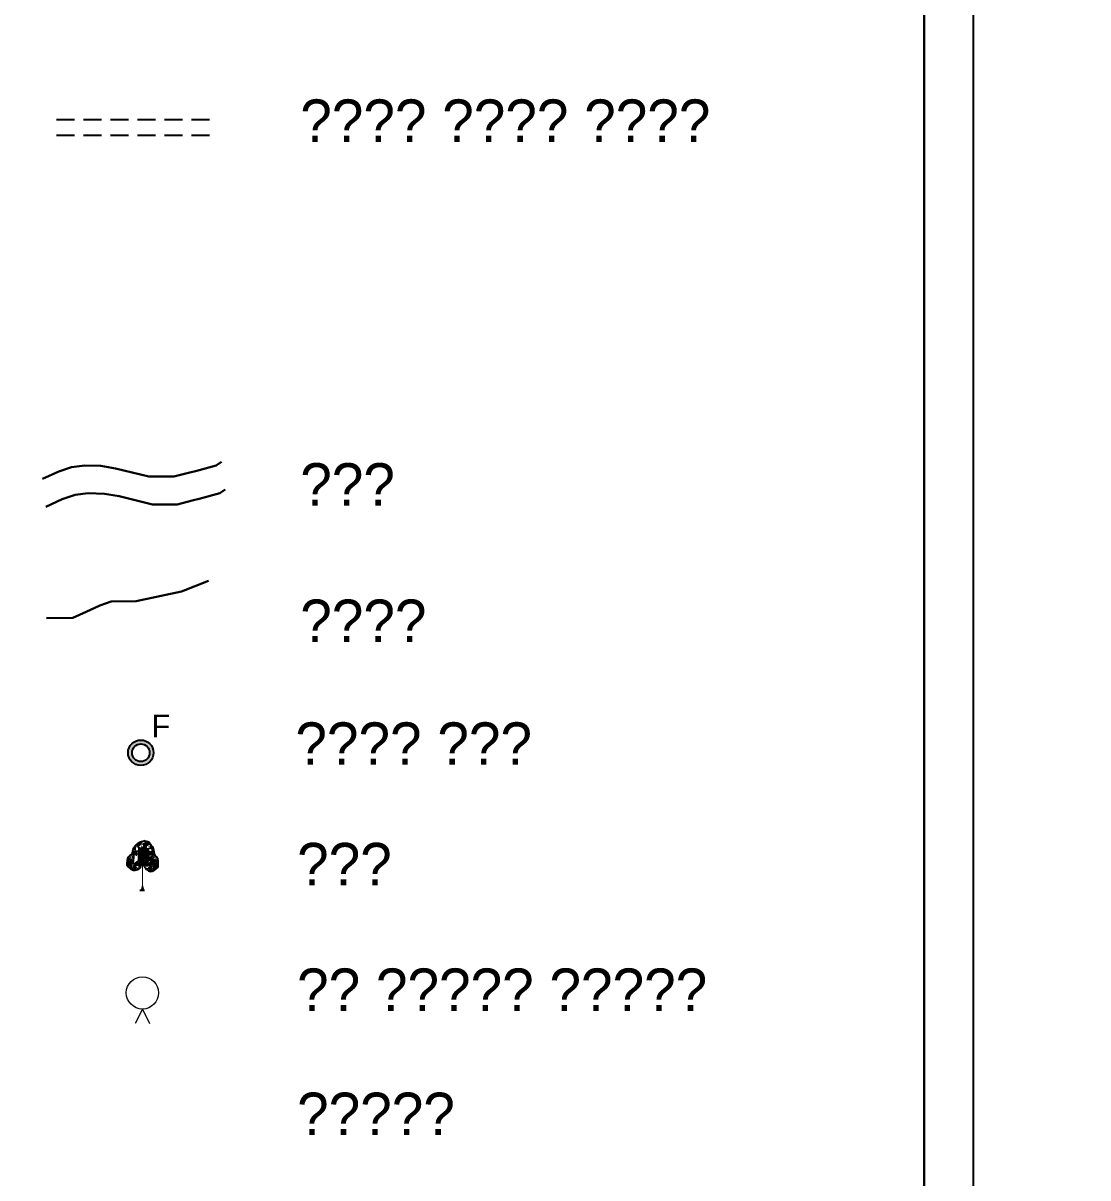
# Model space of a CAD drawing. Header units: millimetres. Extents: x -7906370 to 58235770, y -60992620 to 60.
# Drawn here: x 2437.7 to 2585.6, y -1977.2 to -1816.8 of the extents above; entities that cross this region are included whole.
import ezdxf

# ---------------------------------------------------------------- set-up
doc = ezdxf.new("R2010")
doc.units = ezdxf.units.MM
doc.linetypes.add('DASHED', pattern=[0.75, 0.5, -0.25])
for name, color, linetype in [('Image', 7, 'Continuous'), ('Legend', 250, 'Continuous'), ('Sym_F', 250, 'Continuous'), ('Sym_Tree', 92, 'Continuous')]:
    doc.layers.add(name, color=color, linetype=linetype)
doc.styles.add('MtXpl_Mangal', font='mangal.ttf')
doc.styles.get("Standard").update_dxf_attribs({"font": 'SakalBharati.ttf'})
picture_1 = doc.add_image_def('image2.jpg', size_in_pixel=(14352, 10750))
picture_2 = doc.add_image_def('image3.jpg', size_in_pixel=(14448, 10842))
picture_3 = doc.add_image_def('image4.jpg', size_in_pixel=(14330, 10848))
picture_4 = doc.add_image_def('image5.jpg', size_in_pixel=(14518, 11021))
picture_5 = doc.add_image_def('image6.jpg', size_in_pixel=(13892, 10901))

msp = doc.modelspace()

# ---------------------------------------------------------------- hatches: boundary and pattern name
at = {"layer": 'Sym_F'}
h = msp.add_hatch(color=256, dxfattribs=at)
h.paths.add_polyline_path([(2452.26, -1918.14, 1), (2455.8, -1918.14, 1)])
h.paths.add_polyline_path([(2455.25, -1918.14, -1), (2452.82, -1918.14, -1)], flags=16)

# ---------------------------------------------------------------- linework, layer by layer
at = {"color": 5, "lineweight": 20}
for q in [(2453.27, -1955.71), (2455.26, -1955.71)]:
    msp.add_line((2454.26, -1953.72), q, dxfattribs=at)
msp.add_ellipse((2454.26, -1951.48), major_axis=(2.24, 0), ratio=1, dxfattribs=at)
at = {"layer": 'Legend'}
msp.add_lwpolyline([(1492.17, -1667.39), (2569.66, -1667.39), (2569.66, -2383.52), (1492.17, -2383.52)], close=True, dxfattribs=at)
at = {"layer": 'Legend', "lineweight": 30}
msp.add_lwpolyline([(2448.03, -2376.7), (1498.98, -2376.7), (1498.98, -1674.2), (2448.03, -1674.2), (2562.84, -1674.2), (2562.84, -1717.73), (2562.84, -1753.18), (2562.84, -1770.71), (2562.84, -1778.14), (2562.84, -1790.29), (2562.84, -2238.9), (2562.84, -2300.09), (2562.84, -2341.2), (2562.84, -2376.7)], close=True, dxfattribs=at)
at = {"layer": 'Legend', "linetype": 'DASHED', "ltscale": 5, "flags": 128}
for points in [[(2463.57, -1830.25), (2441.91, -1830.25)], [(2463.57, -1832.45), (2441.91, -1832.45)]]:
    msp.add_lwpolyline(points, dxfattribs=at)
at = {"layer": 'Legend', "color": 5, "lineweight": 30}
for points in [[(2440.36, -1880.13), (2442.63, -1879.09), (2444.4, -1878.49), (2446.24, -1878.26), (2448.47, -1878.32), (2450.53, -1878.68), (2455.14, -1879.8), (2457.19, -1879.8), (2458.6, -1879.8), (2460.83, -1879.24), (2461.65, -1879.03), (2464.5, -1878.24), (2465.25, -1877.76)], [(2440.86, -1883.99), (2443.13, -1882.94), (2444.9, -1882.34), (2446.74, -1882.11), (2448.97, -1882.17), (2451.03, -1882.53), (2455.64, -1883.65), (2457.69, -1883.65), (2459.1, -1883.65), (2461.33, -1883.09), (2462.15, -1882.89), (2465, -1882.09), (2465.75, -1881.61)]]:
    msp.add_lwpolyline(points, dxfattribs=at)
at = {"layer": 'Legend', "lineweight": 30}
msp.add_lwpolyline([(2440.95, -1899.45), (2444.57, -1899.39), (2446.45, -1898.55), (2448.35, -1897.69), (2449.91, -1897.12), (2453.37, -1897.07), (2459.67, -1895.76), (2463.43, -1894.27)], dxfattribs=at)
at = {"layer": 'Sym_F'}
for major_axis in [(1.77, 0), (1.22, 0)]:
    msp.add_ellipse((2454.03, -1918.14), major_axis=major_axis, ratio=1, dxfattribs=at)
at = {"layer": 'Sym_Tree'}
for p, q in [((2454.5, -1930.42), (2454.27, -1930.45)), ((2453.9, -1937.21), (2454.56, -1937.22))]:
    msp.add_line(p, q, dxfattribs=at)
at = {"layer": 'Sym_Tree', "color": 82, "const_width": 0.8}
for points in [[(2453.95, -1933.89), (2454.05, -1931.28)], [(2454.04, -1933.91), (2454.14, -1931.29)], [(2454.38, -1933.52), (2454.49, -1930.9)], [(2454.72, -1933.96), (2454.82, -1931.34)], [(2453.29, -1933.29), (2453.63, -1933.78)], [(2453.81, -1933.41), (2454.15, -1933.89)], [(2455.64, -1933.52), (2455.14, -1933.85)], [(2455.26, -1933.31), (2455.6, -1933.8)]]:
    msp.add_lwpolyline(points, dxfattribs=at)
at = {"layer": 'Sym_Tree', "color": 34}
msp.add_lwpolyline([(2454.27, -1937.21, 0.48, 0.16, 0), (2454.27, -1936.56, 0.16, 0.16, 0), (2454.27, -1933.87, 0.16, 0.16, 0)], format="xyseb", dxfattribs=at)
at = {"layer": 'Sym_Tree', "color": 82}
msp.add_open_spline([(2454.05, -1933.99), (2453.9, -1934.15), (2453.66, -1934.4), (2453.22, -1934.5), (2452.83, -1934.48), (2452.49, -1934.14), (2452.02, -1933.74), (2452.23, -1933.14), (2452.24, -1932.54), (2452.93, -1932.2), (2452.95, -1931.37), (2453.47, -1930.84), (2453.89, -1930.48), (2454.17, -1930.45), (2454.27, -1930.45)], degree=3, knots=[0, 0, 0, 0, 0.357151, 0.545743, 0.741494, 0.970117, 1.319935, 1.641608, 1.935314, 2.250626, 2.755061, 3.137005, 3.457298, 3.618487, 3.618487, 3.618487, 3.618487], dxfattribs=at)
at = {"layer": 'Sym_Tree', "color": 82, "start_tangent": (2454.269319, -1937.214986), "end_tangent": (2454.269319, -1937.214986)}
msp.add_spline([(2454.5, -1933.99), (2454.94, -1934.46), (2455.26, -1934.59), (2455.61, -1934.59), (2455.97, -1934.39), (2456.43, -1933.94), (2456.44, -1933.36), (2456.38, -1932.83), (2456.02, -1932.39), (2455.8, -1931.5), (2455.44, -1930.92), (2455.01, -1930.53), (2454.5, -1930.42)], degree=3, dxfattribs=at)
at = {"layer": 'Sym_Tree', "color": 82}
for points in [[(2454.27, -1930.45), (2453.56, -1930.79), (2453.26, -1931.05), (2453.09, -1931.33)], [(2453.29, -1931.1), (2453.35, -1931.05), (2454.27, -1930.45), (2454.07, -1930.47)], [(2454.73, -1930.45), (2454.14, -1930.83), (2453.67, -1930.84), (2454.27, -1930.45)], [(2453.67, -1930.84), (2454.27, -1930.45), (2454.48, -1930.45), (2454.35, -1930.59)], [(2454.27, -1930.45), (2454.07, -1930.47), (2453.88, -1930.53), (2453.71, -1930.65)], [(2453.81, -1931.05), (2454.09, -1930.82), (2454.73, -1930.45), (2454.9, -1931.33)], [(2454.73, -1930.45), (2454.9, -1931.33), (2454.15, -1931.31), (2454.13, -1930.85)], [(2454.27, -1930.45), (2454.5, -1930.42), (2454.73, -1930.45), (2454.14, -1930.83)], [(2454.48, -1930.45), (2454.35, -1930.59), (2454.21, -1930.63), (2454.32, -1930.52)], [(2454.21, -1930.63), (2454.23, -1930.57), (2454.32, -1930.52), (2454.27, -1930.45)], [(2454.32, -1930.52), (2454.27, -1930.45), (2454.48, -1930.45), (2454.32, -1930.52)], [(2454.48, -1930.45), (2454.32, -1930.52), (2454.5, -1930.42), (2454.73, -1930.45)], [(2455.56, -1931.16), (2455.32, -1930.9), (2454.73, -1930.45), (2454.45, -1931.3)], [(2454.73, -1930.45), (2454.45, -1931.3), (2455.19, -1931.38), (2455.28, -1930.92)], [(2454.5, -1930.42), (2454.73, -1930.45), (2455, -1930.54), (2454.92, -1930.49)], [(2454.73, -1930.45), (2455.4, -1930.88), (2455.66, -1931.17), (2455.79, -1931.47)], [(2455.62, -1931.22), (2455.56, -1931.16), (2454.73, -1930.45), (2454.92, -1930.49)], [(2454.73, -1930.45), (2454.92, -1930.49), (2455.11, -1930.58), (2455.26, -1930.72)], [(2452.71, -1932.26), (2452.85, -1932.17), (2452.95, -1931.87), (2452.92, -1931.87)], [(2453.16, -1931.67), (2452.95, -1931.87), (2453.01, -1932.3), (2452.85, -1932.32)], [(2452.95, -1931.87), (2452.92, -1931.87), (2452.89, -1931.96), (2452.86, -1932.02)], [(2452.86, -1932.14), (2452.88, -1932.21), (2452.95, -1931.87), (2453, -1932.05)], [(2452.89, -1931.96), (2452.86, -1932.02), (2452.86, -1932.14), (2452.88, -1932.21)], [(2452.87, -1932.09), (2452.88, -1932.21), (2453.04, -1931.62), (2453.06, -1931.56)], [(2452.89, -1931.96), (2452.95, -1931.87), (2452.87, -1932.09), (2452.88, -1932.21)], [(2452.95, -1931.87), (2453, -1932.05), (2452.89, -1931.96), (2452.95, -1931.87)], [(2452.98, -1931.7), (2452.92, -1931.87), (2453.16, -1931.35), (2453.13, -1931.34)], [(2453.03, -1931.47), (2452.98, -1931.63), (2452.98, -1931.7), (2452.92, -1931.87)], [(2453.01, -1931.61), (2453.03, -1931.57), (2452.92, -1931.87), (2452.95, -1931.87)], [(2452.97, -1931.79), (2452.92, -1931.87), (2452.98, -1931.63), (2453.04, -1931.62)], [(2452.96, -1931.82), (2452.99, -1931.72), (2452.97, -1931.79), (2452.92, -1931.87)], [(2452.92, -1931.87), (2452.95, -1931.87), (2452.97, -1931.81), (2452.97, -1931.79)], [(2453.26, -1931.05), (2453.09, -1931.33), (2453.01, -1931.61), (2452.95, -1931.87)], [(2453.38, -1931.45), (2453.13, -1931.34), (2453.16, -1931.67), (2452.95, -1931.87)], [(2453.01, -1931.61), (2452.95, -1931.87), (2453.32, -1931.73), (2453.38, -1931.45)], [(2453, -1931.64), (2453.03, -1931.47), (2452.96, -1931.82), (2452.99, -1931.72)], [(2452.97, -1931.81), (2452.97, -1931.79), (2452.99, -1931.72), (2453.03, -1931.57)], [(2452.98, -1931.63), (2453.04, -1931.62), (2453.03, -1931.47), (2452.98, -1931.63)], [(2453.03, -1931.46), (2453.09, -1931.33), (2453, -1931.64), (2453.03, -1931.47)], [(2453.04, -1931.62), (2453.06, -1931.56), (2453.01, -1931.61), (2453.03, -1931.57)], [(2453.01, -1932.3), (2453.55, -1932.25), (2453.16, -1931.67), (2453.4, -1932.04)], [(2453.16, -1931.67), (2453.4, -1932.04), (2453.55, -1932.25), (2453.01, -1932.3)], [(2453.62, -1931.89), (2453.55, -1932.25), (2453.01, -1932.3), (2453.55, -1932.25)], [(2453.38, -1931.45), (2453.23, -1931.12), (2453.09, -1931.33), (2453.03, -1931.57)], [(2453.09, -1931.33), (2453.03, -1931.57), (2453.16, -1931.67), (2453.38, -1931.45)], [(2453.03, -1931.57), (2453.07, -1931.41), (2453.09, -1931.33), (2453.07, -1931.41)], [(2453.09, -1931.33), (2453.07, -1931.41), (2453.03, -1931.46), (2453.09, -1931.33)], [(2453.03, -1931.46), (2453.03, -1931.46), (2453.03, -1931.57), (2453.07, -1931.41)], [(2453.16, -1931.35), (2453.13, -1931.34), (2453.42, -1930.95), (2453.56, -1930.79)], [(2453.16, -1931.67), (2453.38, -1931.45), (2453.38, -1931.45), (2453.13, -1931.34)], [(2453.68, -1931.69), (2454.04, -1931.69), (2453.62, -1931.89), (2453.16, -1931.67)], [(2453.62, -1931.89), (2453.16, -1931.67), (2453.62, -1931.89), (2453.55, -1932.25)], [(2453.32, -1931.73), (2453.38, -1931.45), (2453.38, -1931.45), (2453.23, -1931.12)], [(2453.35, -1931.05), (2453.32, -1931.01), (2453.24, -1931.16), (2453.26, -1931.2)], [(2453.24, -1931.16), (2453.26, -1931.2), (2453.29, -1931.1), (2453.35, -1931.05)], [(2453.42, -1930.95), (2453.56, -1930.79), (2453.26, -1931.05), (2453.42, -1930.95)], [(2453.38, -1931.45), (2453.26, -1931.2), (2453.33, -1931.05), (2453.67, -1930.85)], [(2453.26, -1931.05), (2453.42, -1930.95), (2453.35, -1931.05), (2453.32, -1931.01)], [(2453.34, -1931.13), (2453.28, -1931.15), (2453.26, -1931.2), (2453.34, -1931.13)], [(2453.26, -1931.2), (2453.34, -1931.13), (2454.12, -1931.48), (2454.39, -1931.6)], [(2453.34, -1931.13), (2453.34, -1931.08), (2453.34, -1931.13), (2453.28, -1931.15)], [(2453.3, -1932.34), (2453.78, -1932.34), (2454.32, -1931.97), (2454.42, -1931.61)], [(2453.33, -1931.05), (2453.67, -1930.85), (2453.7, -1931.31), (2453.34, -1931.13)], [(2453.6, -1930.89), (2453.67, -1930.85), (2453.34, -1931.13), (2453.34, -1931.08)], [(2453.7, -1931.31), (2453.34, -1931.13), (2453.35, -1931.22), (2453.7, -1931.31)], [(2453.35, -1931.22), (2453.7, -1931.31), (2453.67, -1930.85), (2454.4, -1930.55)], [(2453.63, -1930.82), (2453.44, -1930.94), (2453.35, -1931.05), (2453.63, -1930.82)], [(2453.67, -1930.85), (2453.44, -1930.94), (2453.39, -1931.09), (2453.44, -1931.12)], [(2453.39, -1931.09), (2453.44, -1931.12), (2453.6, -1930.89), (2453.67, -1930.85)], [(2453.67, -1930.85), (2454.4, -1930.55), (2453.67, -1930.85), (2453.44, -1930.94)], [(2453.56, -1930.79), (2453.85, -1930.65), (2453.63, -1930.82), (2453.44, -1930.94)], [(2453.85, -1930.65), (2453.89, -1930.53), (2453.71, -1930.65), (2453.56, -1930.79)], [(2453.71, -1930.65), (2453.56, -1930.79), (2453.85, -1930.65), (2453.74, -1930.65)], [(2453.85, -1930.65), (2453.74, -1930.65), (2453.56, -1930.79), (2453.85, -1930.65)], [(2453.68, -1931.69), (2453.62, -1931.89), (2453.62, -1931.89), (2453.68, -1931.69)], [(2454.12, -1931.48), (2454.39, -1931.6), (2453.68, -1931.69), (2454.04, -1931.69)], [(2453.88, -1930.53), (2453.71, -1930.65), (2453.99, -1930.51), (2454.07, -1930.47)], [(2454.04, -1930.5), (2453.99, -1930.51), (2453.71, -1930.65), (2453.85, -1930.65)], [(2454.04, -1930.5), (2453.85, -1930.65), (2453.87, -1930.58), (2453.71, -1930.65)], [(2453.71, -1930.65), (2453.85, -1930.65), (2453.97, -1930.53), (2453.99, -1930.51)], [(2453.87, -1930.58), (2453.71, -1930.65), (2453.85, -1930.65), (2453.89, -1930.53)], [(2454.9, -1931.33), (2454.15, -1931.31), (2453.83, -1931.45), (2453.72, -1931.2)], [(2454.07, -1931.89), (2454.13, -1931.69), (2454.88, -1933.08), (2453.79, -1933.12)], [(2454.13, -1930.89), (2454.14, -1930.83), (2453.81, -1931.05), (2454.09, -1930.82)], [(2453.97, -1930.53), (2453.97, -1930.53), (2454.04, -1930.5), (2453.85, -1930.65)], [(2453.97, -1930.53), (2453.99, -1930.51), (2453.87, -1930.54), (2453.85, -1930.65)], [(2453.87, -1930.54), (2453.85, -1930.65), (2453.99, -1930.51), (2453.95, -1930.53)], [(2453.99, -1930.51), (2454.07, -1930.47), (2453.87, -1930.54), (2454.07, -1930.47)], [(2453.87, -1930.54), (2454.07, -1930.47), (2454.04, -1930.5), (2453.99, -1930.51)], [(2453.99, -1930.51), (2453.95, -1930.53), (2453.97, -1930.53)], [(2454.9, -1931.33), (2454.15, -1931.31), (2454.13, -1931.69), (2454.07, -1931.89)], [(2455.1, -1930.58), (2454.92, -1930.49), (2454.13, -1930.85), (2454.13, -1930.89)], [(2454.13, -1930.85), (2454.13, -1930.89), (2454.14, -1930.83)], [(2454.14, -1930.83), (2454.14, -1930.83), (2454.13, -1930.89), (2454.14, -1930.83)], [(2454.15, -1931.31), (2454.13, -1930.85), (2454.9, -1931.33), (2454.15, -1931.31)], [(2454.78, -1931.97), (2454.88, -1931.61), (2454.9, -1931.33), (2454.15, -1931.31)], [(2454.21, -1930.63), (2454.32, -1930.52), (2454.35, -1930.59), (2454.21, -1930.63)], [(2454.35, -1930.59), (2454.21, -1930.63), (2454.23, -1930.57), (2454.32, -1930.52)], [(2455.19, -1931.96), (2455.16, -1931.76), (2454.24, -1933.04), (2455.32, -1933.22)], [(2454.48, -1931.95), (2454.43, -1931.58), (2454.45, -1931.3), (2455.19, -1931.38)], [(2455.46, -1932.45), (2454.98, -1932.38), (2454.48, -1931.95), (2454.43, -1931.58)], [(2455.19, -1931.38), (2455.28, -1930.92), (2454.45, -1931.3), (2455.19, -1931.38)], [(2454.45, -1931.3), (2455.19, -1931.38), (2455.16, -1931.76), (2455.19, -1931.96)], [(2454.45, -1931.3), (2455.19, -1931.38), (2455.49, -1931.56), (2455.64, -1931.32)], [(2455.64, -1931.32), (2455.57, -1931.24), (2454.75, -1931.5), (2454.46, -1931.57)], [(2454.75, -1931.5), (2454.46, -1931.57), (2455.16, -1931.76), (2454.8, -1931.71)], [(2454.55, -1930.54), (2454.47, -1930.49), (2454.66, -1930.59), (2454.47, -1930.49)], [(2454.66, -1930.59), (2454.47, -1930.49), (2454.5, -1930.53), (2454.55, -1930.54)], [(2454.55, -1930.55), (2454.59, -1930.57), (2454.57, -1930.57)], [(2455.54, -1931.33), (2455.19, -1931.38), (2455.28, -1930.92), (2454.59, -1930.53)], [(2455.28, -1930.92), (2454.59, -1930.53), (2455.28, -1930.92), (2455.49, -1931.04)], [(2455.16, -1931.76), (2454.8, -1931.71), (2455.19, -1931.96), (2455.68, -1931.8)], [(2455.11, -1930.58), (2455.26, -1930.72), (2455, -1930.54), (2454.92, -1930.49)], [(2454.96, -1930.53), (2455, -1930.54), (2455.26, -1930.72), (2455.12, -1930.7)], [(2455.02, -1930.57), (2455.02, -1930.57), (2454.96, -1930.53), (2455.12, -1930.7)], [(2454.96, -1930.53), (2455.12, -1930.7), (2455.12, -1930.63), (2455.26, -1930.72)], [(2455.26, -1930.72), (2455.12, -1930.7), (2455.02, -1930.57), (2455.01, -1930.55)], [(2455.02, -1930.57), (2455.01, -1930.55), (2455.12, -1930.59), (2455.12, -1930.7)], [(2455.12, -1930.59), (2455.12, -1930.7), (2455.01, -1930.55), (2455.04, -1930.57)], [(2455.12, -1930.63), (2455.26, -1930.72), (2455.12, -1930.7), (2455.1, -1930.58)], [(2455.12, -1930.7), (2455.1, -1930.58), (2455.26, -1930.72), (2455.4, -1930.88)], [(2455.26, -1930.72), (2455.4, -1930.88), (2455.12, -1930.7), (2455.24, -1930.71)], [(2455.12, -1930.7), (2455.24, -1930.71), (2455.4, -1930.88), (2455.12, -1930.7)], [(2455.4, -1930.88), (2455.12, -1930.7), (2455.32, -1930.9), (2455.49, -1931.04)], [(2455.16, -1931.76), (2455.19, -1931.96), (2455.19, -1931.96), (2455.16, -1931.76)], [(2455.58, -1931.17), (2455.28, -1930.92), (2455.19, -1931.38), (2455.57, -1931.24)], [(2455.19, -1931.38), (2455.57, -1931.24), (2455.54, -1931.33), (2455.19, -1931.38)], [(2455.19, -1931.96), (2455.68, -1931.8), (2455.19, -1931.96), (2455.22, -1932.33)], [(2455.19, -1931.96), (2455.22, -1932.33), (2455.74, -1932.44), (2455.22, -1932.33)], [(2455.74, -1932.44), (2455.22, -1932.33), (2455.68, -1931.8), (2455.39, -1932.13)], [(2455.68, -1931.8), (2455.39, -1932.13), (2455.22, -1932.33), (2455.74, -1932.44)], [(2455.49, -1931.56), (2455.64, -1931.32), (2455.58, -1931.17), (2455.28, -1930.92)], [(2455.28, -1930.92), (2455.49, -1931.04), (2455.52, -1931.2), (2455.47, -1931.22)], [(2455.52, -1931.2), (2455.47, -1931.22), (2455.34, -1930.97), (2455.28, -1930.92)], [(2455.34, -1930.97), (2455.28, -1930.92), (2455.57, -1931.24), (2455.58, -1931.19)], [(2455.32, -1930.9), (2455.49, -1931.04), (2455.56, -1931.16), (2455.32, -1930.9)], [(2455.33, -1931.47), (2455.34, -1931.56), (2455.37, -1931.62), (2455.33, -1931.47)], [(2455.71, -1931.49), (2455.75, -1931.48), (2455.52, -1931.06), (2455.4, -1930.88)], [(2455.52, -1931.06), (2455.4, -1930.88), (2455.66, -1931.17), (2455.52, -1931.06)], [(2455.51, -1931.84), (2455.49, -1931.56), (2455.49, -1931.56), (2455.68, -1931.25)], [(2455.49, -1931.56), (2455.68, -1931.25), (2455.79, -1931.47), (2455.82, -1931.72)], [(2455.79, -1931.47), (2455.82, -1931.72), (2455.68, -1931.8), (2455.49, -1931.56)], [(2455.68, -1931.8), (2455.49, -1931.56), (2455.49, -1931.56), (2455.75, -1931.48)], [(2455.49, -1931.56), (2455.75, -1931.48), (2455.68, -1931.8), (2455.86, -1932.03)], [(2455.83, -1931.76), (2455.86, -1932.03), (2455.51, -1931.84), (2455.49, -1931.56)], [(2455.66, -1931.17), (2455.52, -1931.06), (2455.56, -1931.16), (2455.6, -1931.13)], [(2455.56, -1931.16), (2455.6, -1931.13), (2455.66, -1931.28), (2455.64, -1931.32)], [(2455.66, -1931.28), (2455.64, -1931.32), (2455.62, -1931.22), (2455.56, -1931.16)], [(2455.57, -1931.24), (2455.58, -1931.19), (2455.57, -1931.24), (2455.63, -1931.28)], [(2455.57, -1931.24), (2455.63, -1931.28), (2455.64, -1931.32), (2455.57, -1931.24)], [(2455.66, -1931.17), (2455.79, -1931.47), (2455.83, -1931.76), (2455.86, -1932.03)], [(2455.68, -1931.8), (2455.86, -1932.03), (2455.74, -1932.44), (2455.9, -1932.48)], [(2455.85, -1931.86), (2455.89, -1932.03), (2455.71, -1931.49), (2455.75, -1931.48)], [(2455.82, -1931.72), (2455.8, -1931.56), (2455.79, -1931.47), (2455.8, -1931.56)], [(2455.83, -1931.62), (2455.79, -1931.47), (2455.84, -1931.79), (2455.83, -1931.62)], [(2455.91, -1932.25), (2455.89, -1932.37), (2455.8, -1931.77), (2455.79, -1931.71)], [(2455.8, -1931.77), (2455.79, -1931.71), (2455.83, -1931.76), (2455.82, -1931.72)], [(2455.92, -1932.3), (2455.89, -1932.37), (2455.86, -1932.03), (2455.79, -1932.2)], [(2455.86, -1932.03), (2455.79, -1932.2), (2455.9, -1932.13), (2455.86, -1932.03)], [(2455.83, -1931.62), (2455.83, -1931.62), (2455.82, -1931.72), (2455.8, -1931.56)], [(2455.86, -1931.78), (2455.8, -1931.77), (2455.83, -1931.62), (2455.86, -1931.78)], [(2455.84, -1931.95), (2455.89, -1932.03), (2455.86, -1931.78), (2455.8, -1931.77)], [(2455.83, -1931.76), (2455.82, -1931.72), (2455.89, -1932.03), (2455.86, -1932.03)], [(2455.85, -1931.96), (2455.84, -1931.95), (2455.84, -1931.88), (2455.82, -1931.72)], [(2455.84, -1931.79), (2455.83, -1931.62), (2455.86, -1931.97), (2455.84, -1931.88)], [(2455.83, -1931.62), (2455.86, -1931.78), (2455.85, -1931.86), (2455.89, -1932.03)], [(2455.86, -1931.97), (2455.84, -1931.88), (2455.84, -1931.95), (2455.89, -1932.03)], [(2455.89, -1932.03), (2455.86, -1932.03), (2455.85, -1931.96), (2455.84, -1931.95)], [(2456.05, -1932.44), (2455.92, -1932.34), (2455.86, -1932.03), (2455.89, -1932.03)], [(2455.86, -1932.03), (2455.89, -1932.03), (2455.9, -1932.13), (2455.93, -1932.18)], [(2455.9, -1932.13), (2455.86, -1932.03), (2455.91, -1932.25), (2455.89, -1932.37)], [(2452.39, -1932.75), (2452.23, -1932.96), (2452.13, -1933.55), (2452.96, -1933.62)], [(2452.19, -1933.37), (2452.13, -1933.55), (2452.23, -1932.96), (2452.16, -1933.36)], [(2452.19, -1933.37), (2452.19, -1933.37), (2452.19, -1933.37), (2452.13, -1933.55)], [(2452.13, -1933.55), (2452.96, -1933.62), (2452.93, -1934.46), (2452.75, -1934.37)], [(2452.26, -1933.93), (2452.16, -1933.75), (2452.13, -1933.55), (2452.77, -1934.29)], [(2452.13, -1933.55), (2452.77, -1934.29), (2452.76, -1934.33), (2452.55, -1934.16)], [(2452.61, -1934.14), (2452.55, -1934.16), (2452.13, -1933.55), (2452.61, -1934.14)], [(2452.13, -1933.55), (2452.61, -1934.14), (2452.61, -1934.14), (2452.16, -1933.75)], [(2452.29, -1933.96), (2452.16, -1933.75), (2452.16, -1933.76), (2452.13, -1933.55)], [(2452.16, -1933.76), (2452.13, -1933.55), (2452.16, -1933.74), (2452.21, -1933.8)], [(2452.16, -1933.74), (2452.21, -1933.8), (2452.23, -1932.96), (2452.3, -1933.02)], [(2452.23, -1932.96), (2452.16, -1933.36), (2452.3, -1933.02), (2452.31, -1933)], [(2452.23, -1932.96), (2452.3, -1933.02), (2452.19, -1933.37)], [(2452.35, -1932.57), (2452.28, -1932.7), (2452.25, -1932.86), (2452.23, -1932.96)], [(2452.53, -1932.58), (2452.55, -1933.18), (2452.23, -1932.94), (2452.55, -1933.18)], [(2452.25, -1932.86), (2452.23, -1932.96), (2452.41, -1933.03), (2452.6, -1932.67)], [(2452.23, -1932.94), (2452.55, -1933.18), (2452.72, -1932.75), (2452.6, -1932.67)], [(2452.35, -1932.78), (2452.35, -1932.78), (2452.39, -1932.75), (2452.23, -1932.96)], [(2452.29, -1932.81), (2452.26, -1932.83), (2452.25, -1932.86), (2452.34, -1932.76)], [(2452.25, -1932.86), (2452.34, -1932.76), (2452.34, -1932.76)], [(2452.35, -1932.78), (2452.26, -1932.83), (2452.32, -1932.8), (2452.31, -1932.68)], [(2452.32, -1932.8), (2452.31, -1932.68), (2452.29, -1932.81), (2452.26, -1932.83)], [(2452.28, -1932.89), (2452.28, -1932.89), (2452.35, -1932.78), (2452.26, -1932.83)], [(2452.59, -1932.5), (2452.52, -1932.51), (2452.35, -1932.57), (2452.28, -1932.7)], [(2452.51, -1932.61), (2452.42, -1932.59), (2452.31, -1932.68), (2452.28, -1932.89)], [(2452.31, -1932.68), (2452.28, -1932.89), (2452.37, -1932.76), (2452.39, -1932.65)], [(2452.37, -1932.83), (2452.37, -1932.76), (2452.28, -1932.89)], [(2452.34, -1933.06), (2452.37, -1932.99), (2452.29, -1933.96), (2452.44, -1934.04)], [(2452.33, -1932.94), (2452.71, -1932.85), (2452.34, -1932.9), (2452.3, -1933.02)], [(2452.34, -1932.9), (2452.3, -1933.02), (2452.34, -1933.22), (2452.42, -1933.08)], [(2452.3, -1933.02), (2452.31, -1933), (2452.96, -1933.62), (2452.8, -1933.48)], [(2452.39, -1932.65), (2452.42, -1932.59), (2452.31, -1932.68), (2452.35, -1932.57)], [(2452.31, -1932.68), (2452.35, -1932.57), (2452.37, -1932.83), (2452.37, -1932.76)], [(2452.42, -1933.08), (2452.43, -1933.14), (2452.33, -1932.94), (2452.71, -1932.85)], [(2452.34, -1932.76), (2452.34, -1932.76), (2452.35, -1932.78)], [(2452.34, -1933.22), (2452.42, -1933.08), (2452.34, -1933.06), (2452.37, -1932.99)], [(2452.46, -1932.6), (2453.03, -1932.41), (2452.35, -1932.57), (2452.42, -1932.51)], [(2452.35, -1932.57), (2452.42, -1932.51), (2452.46, -1932.47), (2452.53, -1932.41)], [(2452.5, -1932.64), (2452.37, -1932.76), (2452.57, -1932.61), (2452.53, -1932.58)], [(2452.37, -1932.76), (2452.39, -1932.65), (2452.51, -1932.61)], [(2452.41, -1933.03), (2452.6, -1932.67), (2452.5, -1932.64), (2452.37, -1932.76)], [(2452.51, -1932.61), (2452.51, -1932.61), (2452.39, -1932.65), (2452.42, -1932.59)], [(2452.55, -1933.18), (2452.55, -1933.18), (2452.48, -1933.4), (2452.41, -1933.03)], [(2452.48, -1933.4), (2452.41, -1933.03), (2452.8, -1933.48), (2452.54, -1933.22)], [(2452.53, -1932.41), (2452.46, -1932.47), (2452.42, -1932.51), (2452.5, -1932.49)], [(2452.42, -1932.51), (2452.5, -1932.49), (2452.52, -1932.51), (2452.59, -1932.5)], [(2452.55, -1932.6), (2452.61, -1932.56), (2452.51, -1932.61), (2452.42, -1932.59)], [(2452.57, -1933.2), (2452.43, -1933.14), (2452.42, -1933.08), (2452.43, -1933.14)], [(2452.54, -1933.22), (2452.61, -1933.25), (2452.57, -1933.2), (2452.43, -1933.14)], [(2452.46, -1932.47), (2452.53, -1932.41), (2452.58, -1932.36), (2452.61, -1932.48)], [(2452.58, -1932.36), (2452.61, -1932.48), (2452.52, -1932.51), (2452.46, -1932.47)], [(2452.57, -1932.61), (2452.53, -1932.58), (2452.46, -1932.6), (2453.03, -1932.41)], [(2452.52, -1932.51), (2452.46, -1932.47), (2452.53, -1932.41), (2452.54, -1932.47)], [(2452.46, -1932.47), (2452.52, -1932.47), (2452.53, -1932.41), (2452.46, -1932.47)], [(2452.52, -1932.47), (2452.52, -1932.47), (2452.46, -1932.47), (2452.52, -1932.47)], [(2452.56, -1932.43), (2452.5, -1932.49), (2452.71, -1932.26)], [(2452.61, -1932.48), (2452.52, -1932.47), (2452.56, -1932.43), (2452.5, -1932.49)], [(2452.53, -1932.41), (2452.56, -1932.43), (2452.52, -1932.47)], [(2452.52, -1932.51), (2452.59, -1932.5), (2452.61, -1932.48), (2452.52, -1932.47)], [(2452.59, -1932.5), (2452.59, -1932.5), (2452.59, -1932.5), (2452.52, -1932.51)], [(2452.53, -1932.41), (2452.54, -1932.47), (2452.53, -1932.41), (2452.56, -1932.43)], [(2452.72, -1932.75), (2452.62, -1932.55), (2452.53, -1932.58), (2452.55, -1933.18)], [(2452.62, -1932.55), (2452.62, -1932.66), (2452.53, -1932.58), (2452.62, -1932.55)], [(2452.53, -1932.58), (2452.62, -1932.55), (2452.61, -1932.65), (2452.53, -1932.61)], [(2452.61, -1932.65), (2452.53, -1932.61), (2452.61, -1932.65), (2452.62, -1932.56)], [(2452.68, -1932.84), (2452.59, -1932.8), (2452.68, -1932.84), (2452.54, -1932.79)], [(2452.68, -1932.84), (2452.54, -1932.79), (2452.68, -1932.84), (2452.55, -1933.18)], [(2452.86, -1933.04), (2452.64, -1933.26), (2452.54, -1933.22), (2452.61, -1933.25)], [(2452.8, -1933.48), (2452.54, -1933.22), (2452.55, -1933.18), (2452.81, -1933.34)], [(2453.21, -1932.32), (2453.09, -1933.52), (2452.55, -1933.18), (2452.83, -1932.6)], [(2453.09, -1933.52), (2452.55, -1933.18), (2452.59, -1932.5), (2452.84, -1932.45)], [(2452.61, -1932.65), (2452.62, -1932.56), (2452.55, -1932.6), (2452.61, -1932.56)], [(2452.55, -1933.18), (2452.83, -1932.6), (2452.79, -1933.42), (2452.79, -1933.74)], [(2452.68, -1932.84), (2452.55, -1933.18), (2452.61, -1932.67), (2452.72, -1932.75)], [(2452.72, -1932.75), (2452.78, -1932.88), (2452.55, -1933.18), (2452.71, -1932.85)], [(2452.55, -1933.18), (2452.71, -1932.85), (2452.68, -1932.84), (2452.59, -1932.8)], [(2452.96, -1933.62), (2452.8, -1933.48), (2453.07, -1933.04), (2452.55, -1933.18)], [(2453.07, -1933.04), (2452.55, -1933.18), (2452.55, -1933.18)], [(2452.55, -1933.18), (2452.55, -1933.18), (2452.86, -1933.04), (2452.64, -1933.26)], [(2452.55, -1933.18), (2452.81, -1933.34), (2452.55, -1933.18), (2452.71, -1933.17)], [(2452.55, -1933.18), (2452.71, -1933.17), (2452.55, -1933.18)], [(2453.09, -1933.52), (2452.79, -1933.42), (2453.09, -1933.52), (2452.55, -1933.18)], [(2452.58, -1932.36), (2452.59, -1932.39), (2452.71, -1932.26), (2452.85, -1932.17)], [(2452.71, -1932.26), (2452.71, -1932.26), (2452.58, -1932.36), (2452.59, -1932.39)], [(2452.85, -1932.32), (2452.85, -1932.17), (2452.59, -1932.5)], [(2452.71, -1932.26), (2452.85, -1932.17), (2452.59, -1932.5), (2452.59, -1932.39)], [(2452.59, -1932.5), (2452.59, -1932.39), (2452.66, -1932.47), (2452.85, -1932.17)], [(2452.59, -1932.5), (2452.84, -1932.45), (2453.01, -1932.3), (2452.84, -1932.45)], [(2452.59, -1932.5), (2452.59, -1932.5), (2452.59, -1932.5)], [(2452.59, -1932.5), (2452.59, -1932.5), (2452.59, -1932.5)], [(2452.72, -1932.75), (2452.6, -1932.67), (2452.72, -1932.75), (2452.59, -1932.8)], [(2452.72, -1932.75), (2452.59, -1932.8), (2452.72, -1932.75), (2452.78, -1932.88)], [(2452.61, -1932.67), (2452.66, -1932.63), (2452.62, -1932.55), (2452.62, -1932.66)], [(2452.61, -1932.67), (2452.72, -1932.75), (2452.61, -1932.67), (2452.66, -1932.63)], [(2452.82, -1932.48), (2452.83, -1932.6), (2452.72, -1932.75), (2452.62, -1932.55)], [(2452.66, -1932.47), (2452.85, -1932.17), (2452.85, -1932.32), (2452.97, -1932.32)], [(2452.85, -1932.38), (2452.85, -1932.32), (2452.66, -1932.47), (2452.85, -1932.38)], [(2452.66, -1932.47), (2452.85, -1932.38), (2452.85, -1932.32), (2452.67, -1932.44)], [(2452.85, -1932.32), (2452.67, -1932.44), (2452.85, -1932.38), (2452.85, -1932.32)], [(2452.84, -1932.07), (2452.84, -1932.07), (2452.71, -1932.26), (2452.85, -1932.17)], [(2452.83, -1932.6), (2452.82, -1932.48), (2452.74, -1932.79), (2452.72, -1932.75)], [(2452.74, -1932.79), (2452.72, -1932.75), (2452.88, -1932.75), (2452.82, -1932.82)], [(2452.78, -1932.88), (2452.82, -1932.82), (2452.83, -1932.6), (2452.82, -1932.48)], [(2452.82, -1932.96), (2452.91, -1933.02), (2452.78, -1932.88), (2452.82, -1932.82)], [(2453.73, -1934.29), (2454.05, -1933.99), (2453.09, -1933.52), (2452.78, -1934.25)], [(2453.09, -1933.52), (2452.78, -1934.25), (2453.56, -1934.09), (2453.12, -1934.46)], [(2452.79, -1933.42), (2452.79, -1933.74), (2452.79, -1933.74), (2453.07, -1933.76)], [(2452.79, -1933.74), (2453.07, -1933.76), (2453.09, -1933.52), (2452.79, -1933.42)], [(2452.88, -1932.75), (2452.83, -1932.6), (2452.83, -1932.6), (2452.82, -1932.48)], [(2452.83, -1932.6), (2452.82, -1932.48), (2452.82, -1932.48), (2452.93, -1932.49)], [(2452.82, -1932.48), (2452.93, -1932.49), (2452.82, -1932.48), (2452.83, -1932.6)], [(2452.88, -1932.75), (2452.82, -1932.82), (2453.09, -1933.52), (2452.93, -1933.54)], [(2452.82, -1932.82), (2452.91, -1933.02), (2452.96, -1932.81), (2452.82, -1932.82)], [(2452.96, -1932.81), (2452.82, -1932.82), (2452.82, -1932.96), (2452.91, -1933.02)], [(2452.86, -1933.04), (2452.82, -1932.96), (2452.82, -1932.82), (2452.91, -1933.02)], [(2452.82, -1932.82), (2452.91, -1933.02), (2452.82, -1932.82), (2452.91, -1933.02)], [(2453.09, -1933.52), (2452.93, -1933.54), (2452.86, -1933.04), (2452.82, -1932.96)], [(2453.01, -1932.3), (2452.84, -1932.45), (2452.83, -1932.6), (2452.84, -1932.45)], [(2453.21, -1932.32), (2453.01, -1932.3), (2452.88, -1932.75), (2452.83, -1932.6)], [(2452.83, -1932.6), (2452.84, -1932.45), (2452.85, -1932.32)], [(2452.85, -1932.32), (2452.85, -1932.32), (2452.85, -1932.32), (2452.85, -1932.17)], [(2452.85, -1932.38), (2452.85, -1932.32), (2452.88, -1932.21), (2452.85, -1932.17)], [(2453.01, -1932.3), (2452.85, -1932.32), (2453.3, -1932.34), (2453.78, -1932.34)], [(2452.85, -1932.32), (2452.85, -1932.32), (2452.85, -1932.32)], [(2452.85, -1932.32), (2452.97, -1932.32), (2452.85, -1932.38), (2452.85, -1932.32)], [(2453.55, -1932.25), (2453.01, -1932.3), (2453.3, -1932.34)], [(2453.21, -1932.32), (2453.49, -1932.5), (2453.21, -1932.32), (2453.01, -1932.3)], [(2453.49, -1932.5), (2453.52, -1932.34), (2453.21, -1932.32), (2453.49, -1932.5)], [(2453.3, -1932.34), (2453.3, -1932.34), (2453.49, -1932.5), (2453.52, -1932.34)], [(2454.88, -1933.08), (2453.79, -1933.12), (2453.66, -1932.32), (2453.55, -1933.52)], [(2454.24, -1933.04), (2455.32, -1933.22), (2455.54, -1932.44), (2455.5, -1933.65)], [(2454.77, -1934.33), (2454.5, -1933.99), (2455.5, -1933.65), (2455.72, -1934.41)], [(2455, -1932.45), (2455, -1932.45), (2454.79, -1932.58), (2454.78, -1932.42)], [(2455.5, -1933.65), (2455.72, -1934.41), (2454.97, -1934.15), (2455.36, -1934.58)], [(2455.74, -1932.44), (2455.9, -1932.48), (2455.46, -1932.45), (2454.98, -1932.38)], [(2455.22, -1932.33), (2455.74, -1932.44), (2455.46, -1932.45)], [(2455.25, -1932.58), (2455.23, -1932.42), (2455.54, -1932.44), (2455.25, -1932.58)], [(2455.54, -1932.44), (2455.25, -1932.58), (2455.54, -1932.44), (2455.74, -1932.44)], [(2455.82, -1933.59), (2455.78, -1933.91), (2455.78, -1933.91), (2455.49, -1933.89)], [(2455.78, -1933.91), (2455.49, -1933.89), (2455.5, -1933.65), (2455.82, -1933.59)], [(2455.54, -1932.44), (2455.5, -1933.65), (2456.09, -1933.38), (2455.88, -1932.76)], [(2455.5, -1933.65), (2456.09, -1933.38), (2456.13, -1932.7), (2455.9, -1932.62)], [(2455.82, -1932.91), (2455.86, -1932.99), (2455.5, -1933.65), (2455.66, -1933.68)], [(2455.5, -1933.65), (2455.66, -1933.68), (2455.8, -1933.2), (2455.85, -1933.13)], [(2455.5, -1933.65), (2455.82, -1933.59), (2455.5, -1933.65), (2456.09, -1933.38)], [(2455.54, -1932.44), (2455.74, -1932.44), (2455.82, -1932.91), (2455.88, -1932.76)], [(2455.63, -1933.76), (2455.8, -1933.64), (2455.59, -1933.17), (2456.09, -1933.38)], [(2455.59, -1933.17), (2456.09, -1933.38), (2456.09, -1933.38)], [(2456.3, -1932.97), (2456.44, -1933.2), (2456.46, -1933.8), (2455.63, -1933.76)], [(2456.35, -1933.25), (2456.35, -1933.23), (2455.63, -1933.76), (2455.8, -1933.64)], [(2456.14, -1932.81), (2456.18, -1932.79), (2456.26, -1932.82), (2455.71, -1932.55)], [(2456.26, -1932.82), (2455.71, -1932.55), (2456.36, -1932.8), (2456.31, -1932.73)], [(2455.86, -1932.99), (2455.75, -1933.17), (2455.73, -1932.96), (2455.86, -1932.99)], [(2455.73, -1932.96), (2455.86, -1932.99), (2455.85, -1933.13), (2455.75, -1933.17)], [(2456.13, -1932.7), (2455.9, -1932.62), (2455.74, -1932.44), (2455.9, -1932.62)], [(2455.74, -1932.44), (2455.9, -1932.62), (2455.88, -1932.76), (2455.9, -1932.62)], [(2455.8, -1933.2), (2455.85, -1933.13), (2455.86, -1932.99), (2455.75, -1933.17)], [(2455.86, -1932.99), (2455.75, -1933.17), (2455.86, -1932.99), (2455.75, -1933.17)], [(2455.85, -1933.13), (2455.75, -1933.17), (2455.9, -1933.05), (2455.86, -1932.99)], [(2456.07, -1932.66), (2455.92, -1932.34), (2455.9, -1932.48), (2455.78, -1932.47)], [(2455.9, -1932.48), (2455.78, -1932.47), (2455.9, -1932.54), (2455.9, -1932.48)], [(2456.09, -1933.38), (2455.88, -1932.76), (2455.82, -1933.59), (2455.78, -1933.91)], [(2455.88, -1932.76), (2455.91, -1932.65), (2455.91, -1932.65), (2455.8, -1932.65)], [(2455.91, -1932.65), (2455.8, -1932.65), (2455.91, -1932.65), (2455.88, -1932.76)], [(2456.09, -1933.38), (2456.09, -1933.38), (2455.8, -1933.2), (2455.99, -1933.45)], [(2455.8, -1933.2), (2455.99, -1933.45), (2456.1, -1933.42), (2456.02, -1933.44)], [(2456.13, -1933.6), (2456.25, -1933.25), (2455.8, -1933.64), (2456.1, -1933.42)], [(2455.8, -1933.64), (2456.1, -1933.42), (2456.09, -1933.38), (2455.81, -1933.51)], [(2456.09, -1933.38), (2455.81, -1933.51), (2456.09, -1933.38), (2455.93, -1933.34)], [(2455.82, -1932.91), (2455.88, -1932.76), (2455.88, -1932.76), (2455.91, -1932.65)], [(2455.95, -1932.97), (2455.98, -1932.93), (2455.82, -1932.91), (2455.86, -1932.99)], [(2455.9, -1933.05), (2455.86, -1932.99), (2455.88, -1932.76), (2455.91, -1932.65)], [(2455.88, -1932.76), (2455.9, -1932.62), (2455.9, -1932.48)], [(2455.88, -1932.76), (2455.91, -1932.65), (2455.95, -1932.97), (2455.98, -1932.93)], [(2455.91, -1932.65), (2455.88, -1932.76), (2455.98, -1932.93), (2456.1, -1932.75)], [(2455.9, -1932.13), (2455.93, -1932.18), (2455.92, -1932.3), (2455.89, -1932.37)], [(2455.9, -1932.54), (2455.9, -1932.48), (2455.89, -1932.37), (2455.92, -1932.34)], [(2455.9, -1932.48), (2455.9, -1932.48), (2455.9, -1932.48), (2455.92, -1932.34)], [(2455.9, -1932.48), (2455.92, -1932.34), (2456.13, -1932.7)], [(2455.9, -1932.48), (2455.9, -1932.48), (2455.9, -1932.48)], [(2455.9, -1932.54), (2455.9, -1932.48), (2456.07, -1932.66), (2455.9, -1932.54)], [(2456.07, -1932.66), (2455.9, -1932.54), (2455.9, -1932.48), (2456.06, -1932.63)], [(2455.9, -1932.48), (2456.06, -1932.63), (2455.9, -1932.54), (2455.9, -1932.48)], [(2455.98, -1932.93), (2456.1, -1933), (2455.98, -1932.93), (2455.9, -1933.05)], [(2455.98, -1932.93), (2455.9, -1933.05), (2456.09, -1933.38), (2455.97, -1933.03)], [(2455.95, -1932.24), (2455.95, -1932.24), (2456.05, -1932.44), (2455.92, -1932.34)], [(2456.16, -1932.56), (2456.15, -1932.59), (2456.05, -1932.44), (2455.92, -1932.34)], [(2456.05, -1932.44), (2455.92, -1932.34), (2456.13, -1932.7), (2456.15, -1932.59)], [(2456.13, -1932.7), (2456.15, -1932.59), (2456.07, -1932.66), (2455.92, -1932.34)], [(2456.09, -1933.38), (2455.93, -1933.34), (2456.09, -1933.38)], [(2456.09, -1933.38), (2455.97, -1933.03), (2456, -1933.03), (2456.1, -1933)], [(2456.23, -1933.3), (2456.21, -1933.35), (2456.34, -1933.17), (2455.97, -1933.03)], [(2456.34, -1933.17), (2455.97, -1933.03), (2456.33, -1933.12), (2456.35, -1933.25)], [(2455.98, -1932.93), (2456.1, -1932.75), (2456.18, -1932.79), (2456.09, -1933.38)], [(2456.1, -1932.87), (2455.98, -1932.93), (2456.1, -1932.87), (2456.05, -1932.82)], [(2456.44, -1933.18), (2456.09, -1933.38), (2455.98, -1932.93), (2456.1, -1932.87)], [(2455.98, -1932.93), (2456.1, -1932.87), (2455.98, -1932.93), (2456.1, -1933)], [(2456, -1933.03), (2456.09, -1933.38), (2456.1, -1932.87), (2455.98, -1932.93)], [(2456, -1933.03), (2456.1, -1933), (2456, -1933.03), (2456.15, -1932.99)], [(2456, -1933.03), (2456.15, -1932.99), (2456, -1933.03), (2456.09, -1933.38)], [(2456.1, -1933.42), (2456.02, -1933.44), (2456.07, -1933.4), (2456.21, -1933.35)], [(2456.18, -1932.63), (2456.23, -1932.7), (2456.05, -1932.44)], [(2456.05, -1932.44), (2456.05, -1932.44), (2456.16, -1932.56), (2456.15, -1932.59)], [(2456.1, -1932.87), (2456.05, -1932.82), (2456.1, -1932.75), (2456.09, -1932.85)], [(2456.07, -1933.4), (2456.21, -1933.35), (2456.23, -1933.3), (2456.21, -1933.35)], [(2456.1, -1932.75), (2456.09, -1932.85), (2456.18, -1932.79), (2456.1, -1932.74)], [(2456.18, -1932.79), (2456.09, -1933.38), (2456.44, -1933.18), (2456.09, -1933.38)], [(2456.31, -1933.28), (2456.29, -1933.22), (2456.24, -1934.18), (2456.09, -1934.25)], [(2456.09, -1933.38), (2456.09, -1933.38), (2456.13, -1933.6), (2456.25, -1933.25)], [(2456.18, -1932.79), (2456.1, -1932.74), (2456.1, -1932.85), (2456.18, -1932.82)], [(2456.1, -1932.85), (2456.1, -1932.76), (2456.16, -1932.8), (2456.11, -1932.75)], [(2456.1, -1932.85), (2456.18, -1932.82), (2456.1, -1932.85), (2456.1, -1932.76)], [(2456.25, -1933.25), (2456.1, -1932.87), (2456.2, -1932.85), (2456.32, -1932.98)], [(2456.43, -1933.1), (2456.44, -1933.2), (2456.25, -1933.25), (2456.1, -1932.87)], [(2456.16, -1932.8), (2456.11, -1932.75), (2456.2, -1932.82), (2456.29, -1932.81)], [(2456.27, -1932.69), (2456.21, -1932.61), (2456.16, -1932.56), (2456.12, -1932.67)], [(2456.16, -1932.56), (2456.12, -1932.67), (2456.2, -1932.71), (2456.27, -1932.69)], [(2456.12, -1932.67), (2456.21, -1932.68), (2456.18, -1932.63), (2456.23, -1932.7)], [(2456.2, -1932.71), (2456.13, -1932.7), (2456.12, -1932.67), (2456.21, -1932.68)], [(2456.13, -1932.7), (2456.13, -1932.7), (2456.13, -1932.7)], [(2456.13, -1932.7), (2456.13, -1932.7), (2456.13, -1932.7)], [(2456.13, -1932.7), (2456.13, -1932.7), (2456.13, -1932.7), (2456.2, -1932.71)], [(2456.13, -1932.7), (2456.2, -1932.71), (2456.36, -1932.8), (2456.41, -1932.94)], [(2456.3, -1932.73), (2456.23, -1932.7), (2456.2, -1932.71), (2456.13, -1932.7)], [(2456.2, -1932.85), (2456.32, -1932.98), (2456.14, -1932.81), (2456.18, -1932.79)], [(2456.21, -1932.61), (2456.19, -1932.68), (2456.21, -1932.62), (2456.18, -1932.63)], [(2456.21, -1932.62), (2456.18, -1932.63), (2456.21, -1932.68)], [(2456.2, -1932.71), (2456.27, -1932.69), (2456.21, -1932.61), (2456.19, -1932.68)], [(2456.2, -1932.82), (2456.29, -1932.81), (2456.39, -1932.91), (2456.4, -1933.12)], [(2456.2, -1932.82), (2456.2, -1932.82), (2456.31, -1932.87), (2456.29, -1932.81)], [(2456.32, -1932.98), (2456.31, -1932.87), (2456.2, -1932.82)], [(2456.36, -1932.8), (2456.31, -1932.73), (2456.27, -1932.69), (2456.21, -1932.61)], [(2456.27, -1932.69), (2456.21, -1932.68), (2456.21, -1932.62), (2456.27, -1932.69)], [(2456.21, -1932.62), (2456.27, -1932.69), (2456.3, -1932.73), (2456.23, -1932.7)], [(2456.21, -1932.68), (2456.21, -1932.68), (2456.27, -1932.69), (2456.21, -1932.68)], [(2456.33, -1933.12), (2456.35, -1933.25), (2456.3, -1933.44), (2456.23, -1933.3)], [(2456.3, -1933.44), (2456.23, -1933.3), (2456.31, -1933.28), (2456.29, -1933.22)], [(2456.31, -1932.87), (2456.29, -1932.81), (2456.39, -1932.91), (2456.36, -1932.8)], [(2456.34, -1933.01), (2456.34, -1933.01), (2456.3, -1932.97), (2456.44, -1933.2)], [(2456.39, -1932.91), (2456.4, -1933.12), (2456.32, -1932.98), (2456.31, -1932.87)], [(2456.39, -1932.91), (2456.36, -1932.8), (2456.32, -1933.05), (2456.32, -1932.98)], [(2456.32, -1933.05), (2456.32, -1932.98), (2456.4, -1933.12)], [(2456.34, -1933.01), (2456.42, -1933.07), (2456.37, -1933.03), (2456.39, -1932.91)], [(2456.35, -1932.99), (2456.35, -1932.99), (2456.34, -1933.01)], [(2456.4, -1933.12), (2456.4, -1933.12), (2456.34, -1933.01), (2456.42, -1933.07)], [(2456.41, -1933.98), (2456.34, -1934.03), (2456.44, -1933.2), (2456.35, -1933.25)], [(2456.39, -1933.05), (2456.42, -1933.07), (2456.43, -1933.1), (2456.35, -1932.99)], [(2456.43, -1933.1), (2456.35, -1932.99), (2456.35, -1932.99)], [(2456.44, -1933.2), (2456.35, -1933.25), (2456.42, -1933.61)], [(2456.44, -1933.2), (2456.46, -1933.61), (2456.35, -1933.25), (2456.35, -1933.23)], [(2456.36, -1932.8), (2456.41, -1932.94), (2456.43, -1933.1), (2456.44, -1933.2)], [(2456.37, -1933.03), (2456.39, -1932.91), (2456.39, -1933.05), (2456.42, -1933.07)], [(2456.42, -1933.61), (2456.46, -1933.8), (2456.44, -1933.2), (2456.46, -1933.61)], [(2456.42, -1933.61), (2456.42, -1933.61), (2456.42, -1933.61), (2456.46, -1933.8)], [(2452.93, -1934.46), (2452.75, -1934.37), (2452.26, -1933.93), (2452.16, -1933.75)], [(2452.61, -1934.14), (2452.16, -1933.75), (2452.29, -1933.96), (2452.16, -1933.75)], [(2452.29, -1933.96), (2452.44, -1934.04), (2452.75, -1934.37), (2452.54, -1934.19)], [(2452.62, -1934.23), (2452.66, -1934.08), (2452.44, -1934.04), (2452.61, -1934.14)], [(2452.44, -1934.04), (2452.61, -1934.14), (2452.77, -1934.29), (2452.69, -1934.24)], [(2452.55, -1934.16), (2452.61, -1934.14), (2452.48, -1934.11), (2452.52, -1934.17)], [(2452.48, -1934.11), (2452.52, -1934.17), (2452.52, -1934.17), (2452.76, -1934.33)], [(2452.52, -1934.17), (2452.76, -1934.33), (2452.62, -1934.23), (2452.66, -1934.08)], [(2452.76, -1934.33), (2452.54, -1934.19), (2452.52, -1934.17), (2452.61, -1934.14)], [(2452.52, -1934.17), (2452.61, -1934.14), (2452.93, -1934.46), (2453.15, -1934.48)], [(2452.75, -1934.37), (2452.54, -1934.19), (2452.55, -1934.16), (2452.61, -1934.14)], [(2452.72, -1934.25), (2452.73, -1934.26), (2452.76, -1934.33), (2452.54, -1934.19)], [(2452.76, -1934.33), (2452.55, -1934.16), (2452.61, -1934.14), (2452.55, -1934.16)], [(2452.61, -1934.14), (2452.55, -1934.16), (2452.61, -1934.14), (2452.55, -1934.16)], [(2452.77, -1934.29), (2452.69, -1934.24), (2452.76, -1934.33), (2452.82, -1934.27)], [(2452.76, -1934.33), (2452.82, -1934.27), (2452.72, -1934.25), (2452.73, -1934.26)], [(2452.93, -1934.46), (2453.15, -1934.48), (2453.35, -1934.46), (2453.55, -1934.4)], [(2453.22, -1934.48), (2453.15, -1934.48), (2452.93, -1934.46), (2453.14, -1934.48)], [(2452.93, -1934.46), (2453.14, -1934.48), (2453.15, -1934.49), (2453.14, -1934.49)], [(2453.56, -1934.09), (2453.12, -1934.46), (2453.71, -1934.27), (2453.56, -1934.09)], [(2453.12, -1934.46), (2453.22, -1934.46), (2453.55, -1934.4), (2453.61, -1934.35)], [(2453.55, -1934.4), (2453.44, -1934.42), (2453.17, -1934.46), (2453.12, -1934.39)], [(2453.17, -1934.46), (2453.12, -1934.39), (2453.12, -1934.46), (2453.22, -1934.46)], [(2453.37, -1934.45), (2453.36, -1934.46), (2453.15, -1934.49), (2453.12, -1934.46)], [(2453.15, -1934.49), (2453.12, -1934.46), (2453.26, -1934.47), (2453.35, -1934.46)], [(2453.71, -1934.27), (2453.56, -1934.09), (2453.61, -1934.35), (2453.15, -1934.48)], [(2453.61, -1934.35), (2453.15, -1934.48), (2453.55, -1934.4), (2453.44, -1934.42)], [(2453.61, -1934.35), (2453.35, -1934.46), (2453.25, -1934.46), (2453.15, -1934.48)], [(2453.25, -1934.46), (2453.15, -1934.48), (2453.55, -1934.4), (2453.61, -1934.35)], [(2453.36, -1934.47), (2453.26, -1934.47), (2453.22, -1934.48), (2453.15, -1934.48)], [(2453.26, -1934.47), (2453.35, -1934.46), (2453.36, -1934.47), (2453.26, -1934.47)], [(2453.35, -1934.46), (2453.55, -1934.4), (2453.73, -1934.29), (2454.05, -1933.99)], [(2453.55, -1934.4), (2453.61, -1934.35), (2453.61, -1934.35), (2453.35, -1934.46)], [(2453.36, -1934.46), (2453.56, -1934.4), (2453.63, -1934.35), (2453.61, -1934.35)], [(2453.56, -1934.4), (2453.58, -1934.37), (2453.36, -1934.46), (2453.38, -1934.42)], [(2453.55, -1934.4), (2453.55, -1934.4), (2453.36, -1934.46), (2453.56, -1934.4)], [(2453.36, -1934.46), (2453.38, -1934.42), (2453.37, -1934.45), (2453.36, -1934.46)], [(2453.55, -1934.4), (2453.61, -1934.35), (2453.72, -1934.3), (2453.63, -1934.35)], [(2453.72, -1934.3), (2453.61, -1934.35), (2453.55, -1934.4)], [(2453.55, -1934.4), (2453.55, -1934.4), (2453.55, -1934.4)], [(2453.63, -1934.35), (2453.62, -1934.36), (2453.56, -1934.4), (2453.58, -1934.37)], [(2453.72, -1934.3), (2453.63, -1934.35), (2453.72, -1934.3), (2453.61, -1934.35)], [(2453.63, -1934.35), (2453.61, -1934.35), (2453.63, -1934.35), (2453.62, -1934.36)], [(2454.52, -1933.97), (2454.49, -1933.94), (2454.7, -1934.06), (2454.69, -1934.01)], [(2454.49, -1934.46), (2454.49, -1934.46), (2454.49, -1934.46)], [(2455.13, -1934.55), (2454.94, -1934.46), (2454.77, -1934.33), (2454.5, -1933.99)], [(2454.52, -1933.98), (2454.52, -1933.98), (2454.7, -1934.06), (2454.52, -1933.97)], [(2454.94, -1934.46), (2454.89, -1934.4), (2454.79, -1934.34), (2454.87, -1934.41)], [(2454.79, -1934.34), (2454.87, -1934.41), (2454.79, -1934.34), (2454.89, -1934.4)], [(2454.79, -1934.34), (2454.89, -1934.4), (2454.94, -1934.46)], [(2454.97, -1934.15), (2455.36, -1934.58), (2454.8, -1934.31), (2454.97, -1934.15)], [(2454.8, -1934.31), (2454.97, -1934.15), (2454.89, -1934.4), (2455.33, -1934.59)], [(2455.12, -1934.55), (2454.93, -1934.46), (2454.87, -1934.4), (2454.89, -1934.4)], [(2454.87, -1934.4), (2454.89, -1934.4), (2454.87, -1934.4), (2454.87, -1934.41)], [(2454.87, -1934.4), (2454.87, -1934.41), (2454.93, -1934.46), (2454.91, -1934.43)], [(2454.89, -1934.4), (2455.33, -1934.59), (2454.94, -1934.46), (2455.05, -1934.49)], [(2455.36, -1934.58), (2455.26, -1934.56), (2454.94, -1934.46), (2454.89, -1934.4)], [(2454.94, -1934.46), (2454.89, -1934.4), (2454.89, -1934.4), (2455.13, -1934.55)], [(2454.89, -1934.4), (2455.13, -1934.55), (2455.23, -1934.56), (2455.33, -1934.59)], [(2455.23, -1934.56), (2455.33, -1934.59), (2454.94, -1934.46), (2454.89, -1934.4)], [(2455.55, -1934.6), (2455.33, -1934.59), (2455.13, -1934.55), (2454.94, -1934.46)], [(2454.94, -1934.46), (2455.05, -1934.49), (2455.31, -1934.57), (2455.37, -1934.51)], [(2455.12, -1934.54), (2455.12, -1934.55), (2455.33, -1934.6), (2455.36, -1934.58)], [(2455.33, -1934.6), (2455.36, -1934.58), (2455.22, -1934.57), (2455.13, -1934.55)], [(2455.27, -1934.45), (2455.36, -1934.41), (2455.28, -1934.49), (2455.23, -1934.43)], [(2455.28, -1934.49), (2455.23, -1934.43), (2455.33, -1934.42), (2455.31, -1934.43)], [(2455.31, -1934.57), (2455.37, -1934.51), (2455.36, -1934.58), (2455.26, -1934.56)], [(2455.26, -1934.58), (2455.33, -1934.59), (2455.55, -1934.6), (2455.34, -1934.59)], [(2455.63, -1934.25), (2455.45, -1934.33), (2455.27, -1934.45), (2455.36, -1934.41)], [(2455.79, -1934.18), (2455.63, -1934.25), (2455.28, -1934.53), (2455.51, -1934.38)], [(2455.53, -1934.36), (2455.28, -1934.49), (2455.43, -1934.41), (2455.41, -1934.26)], [(2455.58, -1934.31), (2455.53, -1934.36), (2455.53, -1934.36), (2455.28, -1934.49)], [(2455.28, -1934.53), (2455.51, -1934.38), (2455.5, -1934.35), (2455.45, -1934.33)], [(2455.28, -1934.49), (2455.51, -1934.38), (2455.53, -1934.36), (2455.45, -1934.33)], [(2455.28, -1934.49), (2455.5, -1934.35), (2455.45, -1934.33), (2455.5, -1934.35)], [(2455.33, -1934.42), (2455.31, -1934.43), (2455.28, -1934.49), (2455.51, -1934.38)], [(2455.99, -1934.36), (2455.91, -1934.33), (2455.55, -1934.6), (2455.33, -1934.59)], [(2455.43, -1934.41), (2455.41, -1934.26), (2455.63, -1934.25), (2455.45, -1934.33)], [(2455.45, -1934.33), (2455.95, -1933.99), (2455.79, -1934.18), (2455.95, -1933.99)], [(2455.5, -1934.35), (2455.45, -1934.33), (2455.58, -1934.31), (2455.53, -1934.36)], [(2455.45, -1934.33), (2455.5, -1934.35), (2455.45, -1934.33), (2455.5, -1934.35)], [(2456.46, -1933.8), (2455.63, -1933.76), (2455.55, -1934.6), (2455.74, -1934.53)], [(2455.55, -1934.6), (2455.74, -1934.53), (2456.28, -1934.16), (2456.41, -1933.99)], [(2456.28, -1934.16), (2456.41, -1933.99), (2456.46, -1933.8), (2455.72, -1934.45)], [(2456.46, -1933.8), (2455.72, -1934.45), (2455.73, -1934.49), (2455.96, -1934.35)], [(2455.91, -1934.33), (2455.96, -1934.35), (2456.46, -1933.8), (2455.91, -1934.33)], [(2456.46, -1933.8), (2455.91, -1934.33), (2455.91, -1934.33), (2456.41, -1933.99)], [(2456.24, -1934.18), (2456.41, -1933.99), (2456.4, -1934), (2456.46, -1933.8)], [(2456.4, -1934), (2456.46, -1933.8), (2456.41, -1933.98), (2456.34, -1934.03)]]:
    msp.add_solid(points, dxfattribs=at)
at = {"layer": 'Sym_Tree'}
for points in [[(2454.23, -1930.57), (2454.32, -1930.52), (2454.21, -1930.63), (2454.23, -1930.57)], [(2455, -1930.54), (2454.92, -1930.49), (2455.1, -1930.58), (2455.01, -1930.55)], [(2455, -1930.54), (2455.01, -1930.55), (2455.1, -1930.58), (2454.92, -1930.49)], [(2455.1, -1930.58), (2455.01, -1930.55), (2455, -1930.54), (2454.97, -1930.54)], [(2455, -1930.54), (2454.97, -1930.54), (2455, -1930.54), (2455.01, -1930.55)]]:
    msp.add_solid(points, dxfattribs=at)

# ---------------------------------------------------------------- texts
at = {"layer": 'Legend', "color": 7, "style": 'MtXpl_Mangal'}
for s, height, p in [('कच्चा गाडी रस्ता', 5.8925, (2476.18, -1833.32)), ('नदी', 5.892, (2476.18, -1883.82)), ('नाला', 5.892, (2476.18, -1902.76)), ('कायम दगड', 5.893, (2475.5, -1919.81)), ('झाड', 5.893, (2475.74, -1936.55)), ('एक मोटेची विहीर', 5.8925, (2475.74, -1953.98)), ('विहिर', 5.893, (2475.74, -1971.22))]:
    msp.add_text(s, height=height, dxfattribs=at).set_placement(p)
at = {"layer": 'Sym_F', "linetype": 'Continuous'}
msp.add_text('F', height=3.18, dxfattribs=at).set_placement((2455.53, -1916.01, 1870.91))

# ---------------------------------------------------------------- pictures from other files: only their frames are drawn
at = {"layer": 'Image'}
image = msp.add_image(picture_3, insert=(737.37, -643.01), size_in_units=(14020504, 10612735.51), rotation=-41.087075921, dxfattribs=at)
image.dxf.v_pixel = (737.3696668, -642.9475834)
image.dxf.flags = 7
image = msp.add_image(picture_4, insert=(2280.14, -650.2), size_in_units=(34423574.55, 26130986.25), rotation=-15.91541305, dxfattribs=at)
image.dxf.v_pixel = (2280.1428331, -650.1335791)
image.dxf.flags = 7
image = msp.add_image(picture_1, insert=(2278.17, -1225.76), size_in_units=(37129363.11, 27809879.04), rotation=-28.281652722, dxfattribs=at)
image.dxf.v_pixel = (2278.1693874, -1225.6976378)
image.dxf.flags = 7
image = msp.add_image(picture_2, insert=(730.17, -1235.46), size_in_units=(20734735.63, 15558719.51), rotation=-59.414358554, dxfattribs=at)
image.dxf.v_pixel = (730.1667224, -1235.3948957)
image.dxf.flags = 7
image = msp.add_image(picture_5, insert=(746.05, -1816.84), size_in_units=(27284898.98, 21409454.03), rotation=-67.673646129, dxfattribs=at)
image.dxf.v_pixel = (746.0517661, -1816.772726)
image.dxf.flags = 7

doc.saveas('drawing.dxf')
